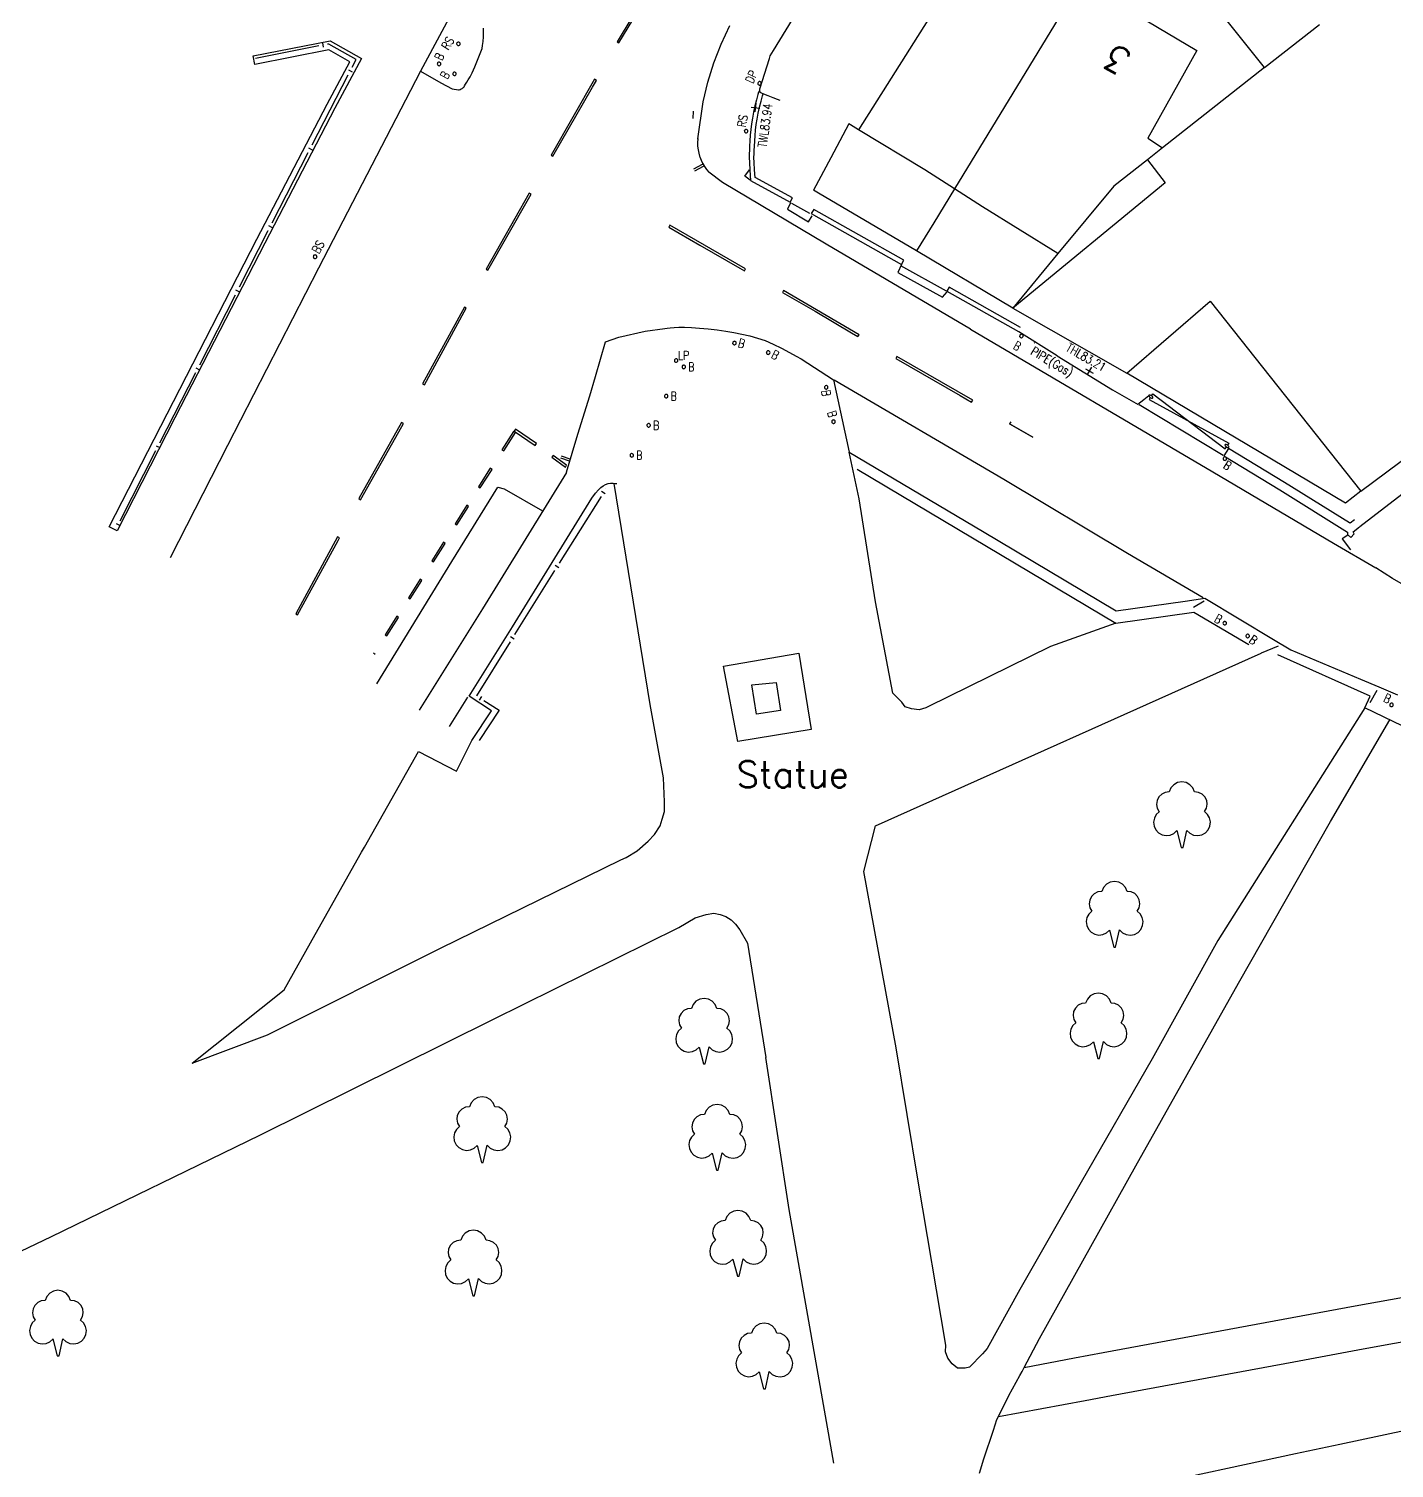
# Model space of a CAD drawing. Extents: x 427500 to 429848, y 434500 to 436505.
# Drawn here: x 428900.7 to 428963.1, y 435361.1 to 435426.9 of the extents above; entities that cross this region are included whole.
import ezdxf

# ---------------------------------------------------------------- set-up
doc = ezdxf.new("R2010")
doc.units = 0
doc.layers.get('0').update_dxf_attribs({"color": 222})
doc.layers.add('LPTIP_Ex_Base', color=8, linetype='Continuous')
doc.styles.add('MtXpl_Romans', font='romans__.ttf')
doc.styles.get("Standard").update_dxf_attribs({"font": 'romans.shx'})

# ---------------------------------------------------------------- blocks, each defined once
blk = doc.blocks.new('MH_LINE')
at = {"color": 0, "linetype": 'ByBlock', "flags": 128}
blk.add_lwpolyline([(-0.5, 0), (0.5, 0)], dxfattribs=at)
blk = doc.blocks.new('FENCE_UP')
at = {"color": 0, "linetype": 'ByBlock', "flags": 128}
blk.add_lwpolyline([(0, 0.5), (0, -0.5)], dxfattribs=at)
blk = doc.blocks.new('GATE')
at = {"color": 0, "linetype": 'ByBlock', "flags": 128}
for points in [[(-0.450902, 0), (-0.451904, 0.007014), (-0.455912, 0.014028), (-0.460922, 0.019038), (-0.467936, 0.023046), (-0.475952, 0.024048), (-0.482966, 0.023046), (-0.48998, 0.019038), (-0.49499, 0.014028), (-0.498998, 0.007014), (-0.5, 0), (-0.498998, -0.007014), (-0.49499, -0.014028), (-0.48998, -0.019038), (-0.482966, -0.023046), (-0.475952, -0.024048), (-0.467936, -0.023046), (-0.460922, -0.019038), (-0.455912, -0.014028), (-0.451904, -0.007014)], [(-0.475952, 0.024048), (-0.475952, 0.078156), (0.475952, -0.078156), (0.475952, -0.024048)], [(-0.475952, -0.024048), (-0.475952, -0.078156), (0.475952, 0.078156), (0.475952, 0.024048)], [(-0.450902, 0), (-0.451904, -0.007014)], [(0.5, 0), (0.498998, 0.007014), (0.49499, 0.014028), (0.48998, 0.019038), (0.482966, 0.023046), (0.475952, 0.024048), (0.467936, 0.023046), (0.460922, 0.019038), (0.455912, 0.014028), (0.451904, 0.007014), (0.450902, 0), (0.451904, -0.007014), (0.455912, -0.014028), (0.460922, -0.019038), (0.467936, -0.023046), (0.475952, -0.024048), (0.482966, -0.023046), (0.48998, -0.019038), (0.49499, -0.014028), (0.498998, -0.007014)], [(0.5, 0), (0.498998, -0.007014)]]:
    blk.add_lwpolyline(points, dxfattribs=at)
blk = doc.blocks.new('CIRCL')
at = {"color": 0, "linetype": 'ByBlock', "flags": 128}
for points in [[(0.5, 0), (0.475, 0.154), (0.404, 0.293), (0.293, 0.404), (0.154, 0.475), (0, 0.5), (-0.154, 0.475), (-0.293, 0.404), (-0.404, 0.293), (-0.475, 0.154), (-0.5, 0), (-0.475, -0.154), (-0.404, -0.293), (-0.293, -0.404), (-0.154, -0.475), (0, -0.5), (0.154, -0.475), (0.293, -0.404), (0.404, -0.293), (0.475, -0.154)], [(0.5, 0), (0.475, -0.154)]]:
    blk.add_lwpolyline(points, dxfattribs=at)
blk = doc.blocks.new('CROSS_1')
at = {"color": 0, "linetype": 'ByBlock', "flags": 128}
for points in [[(-0.5, 0.5), (0.5, -0.5)], [(0.5, 0.5), (-0.5, -0.5)]]:
    blk.add_lwpolyline(points, dxfattribs=at)
blk = doc.blocks.new('SPOT')
at = {"color": 0, "linetype": 'ByBlock', "flags": 128}
for points in [[(-0.5, 0), (0.5, 0)], [(0, 0.5), (0, -0.5)]]:
    blk.add_lwpolyline(points, dxfattribs=at)

msp = doc.modelspace()

# ---------------------------------------------------------------- linework, layer by layer
at = {"layer": 'LPTIP_Ex_Base', "color": 251, "true_color": 0x636466}
for p, q in [((428944.51, 435431.61), (428938.62, 435422.28)), ((428957.185, 435425.122), (428953.797, 435429.377)), ((428948.79, 435429.06), (428943.006, 435419.58)), ((428948.79, 435429.06), (428954.1, 435425.9)), ((428957.185, 435425.122), (428959.7, 435427.1)), ((428954.1, 435425.9), (428951.85, 435421.9)), ((428957.185, 435425.122), (428952.53, 435421.46)), ((428931.06, 435423.13), (428931.05, 435422.8)), ((428938.176, 435422.548), (428937.35, 435421)), ((428938.25, 435422.5), (428938.176, 435422.548)), ((428938.62, 435422.28), (428938.25, 435422.5)), ((428941.65, 435420.45), (428938.62, 435422.28)), ((428951.85, 435421.9), (428952.53, 435421.46)), ((428952.53, 435421.46), (428951.84, 435420.91)), ((428937.35, 435421), (428936.56, 435419.52)), ((428951.84, 435420.91), (428950.3, 435419.7)), ((428951.84, 435420.91), (428952.65, 435419.85)), ((428943.006, 435419.58), (428941.65, 435420.45)), ((428936.79, 435419.38), (428936.56, 435419.52)), ((428941.27, 435416.74), (428936.79, 435419.38)), ((428943.006, 435419.58), (428942.06, 435418.03)), ((428944.3, 435418.75), (428943.006, 435419.58)), ((428952.65, 435419.85), (428945.68, 435414.13)), ((428950.3, 435419.7), (428947.73, 435416.63)), ((428947.73, 435416.63), (428944.3, 435418.75)), ((428942.06, 435418.03), (428941.27, 435416.74)), ((428945.68, 435414.13), (428941.27, 435416.74)), ((428947.73, 435416.63), (428945.68, 435414.13)), ((428945.68, 435414.13), (428950.9, 435411.15)), ((428950.9, 435411.15), (428954.7, 435414.45)), ((428954.7, 435414.45), (428961.6, 435405.75)), ((428961.6, 435405.75), (428970, 435412.05)), ((428960.9, 435405.2), (428950.9, 435411.15)), ((428938.65, 435405.4), (428938.196, 435407.545)), ((428929.1, 435396), (428927.448, 435406.109)), ((428927.448, 435406.109), (428927.448, 435406.109)), ((428961.6, 435405.75), (428960.9, 435405.2)), ((428939.4, 435400.7), (428938.65, 435405.4)), ((428940.19, 435396.51), (428939.4, 435400.7)), ((428950.385, 435399.716), (428947.4, 435398.65)), ((428932.45, 435397.75), (428935.9, 435398.35)), ((428935.9, 435398.35), (428936.45, 435394.85)), ((428939.4, 435390.45), (428957.041, 435398.342)), ((428947.4, 435398.65), (428941.8, 435395.9)), ((428957.041, 435398.342), (428957.041, 435398.342)), ((428933.1, 435394.3), (428932.45, 435397.75)), ((428933.75, 435396.9), (428934.85, 435397)), ((428933.95, 435395.55), (428933.75, 435396.9)), ((428934.85, 435397), (428935.05, 435395.73)), ((428940.6, 435396.1), (428940.19, 435396.51)), ((428929.7, 435392.65), (428929.1, 435396)), ((428929.1, 435396), (428929.1, 435396)), ((428935.05, 435395.73), (428933.95, 435395.55)), ((428940.75, 435395.9), (428940.6, 435396.1)), ((428941.05, 435395.8), (428940.75, 435395.9)), ((428941.4, 435395.75), (428941.05, 435395.8)), ((428941.7, 435395.85), (428941.4, 435395.75)), ((428941.8, 435395.9), (428941.7, 435395.85)), ((428961.784, 435395.847), (428955.05, 435385.2)), ((428961.784, 435395.847), (428961.784, 435395.847)), ((428960.2, 435390.65), (428962.915, 435395.304)), ((428962.915, 435395.304), (428962.915, 435395.304)), ((428920.239, 435392.948), (428920.943, 435394.354)), ((428920.943, 435394.354), (428920.943, 435394.354)), ((428920.943, 435394.354), (428920.943, 435394.354)), ((428920.943, 435394.354), (428920.943, 435394.354)), ((428920.943, 435394.354), (428920.943, 435394.354)), ((428936.45, 435394.85), (428933.1, 435394.3)), ((428916.03, 435389.48), (428918.5, 435393.85)), ((428918.5, 435393.85), (428920.239, 435392.948)), ((428929.75, 435391.55), (428929.7, 435392.65)), ((428929.65, 435390.75), (428929.75, 435391.1)), ((428929.75, 435391.1), (428929.75, 435391.55)), ((428929.3, 435390.05), (428929.55, 435390.45)), ((428929.55, 435390.45), (428929.65, 435390.75)), ((428938.87, 435388.36), (428939.4, 435390.45)), ((428956, 435383.25), (428960.2, 435390.65)), ((428928.5, 435389.3), (428929, 435389.75)), ((428929, 435389.75), (428929.3, 435390.05)), ((428913.78, 435385.48), (428915.9, 435389.25)), ((428915.9, 435389.25), (428916.03, 435389.48)), ((428927.75, 435388.9), (428928, 435389)), ((428928, 435389), (428928.5, 435389.3)), ((428919.5, 435384.85), (428927.75, 435388.9)), ((428940.35, 435380.3), (428938.87, 435388.36)), ((428931.15, 435386.25), (428931.65, 435386.4)), ((428931.65, 435386.4), (428932, 435386.45)), ((428932, 435386.45), (428932.3, 435386.4)), ((428932.3, 435386.4), (428932.55, 435386.3)), ((428921.9, 435381.6), (428930.4, 435385.8)), ((428930.4, 435385.8), (428931.15, 435386.25)), ((428932.55, 435386.3), (428932.8, 435386.15)), ((428932.8, 435386.15), (428933, 435385.95)), ((428933, 435385.95), (428933.2, 435385.7)), ((428933.2, 435385.7), (428933.55, 435385.08)), ((428912.35, 435382.95), (428913.78, 435385.48)), ((428933.55, 435385.08), (428934.38, 435379.85)), ((428955.05, 435385.2), (428952.05, 435379.8)), ((428911.6, 435380.9), (428919.5, 435384.85)), ((428951.3, 435374.9), (428956, 435383.25)), ((428908.15, 435379.6), (428912.35, 435382.95)), ((428911.25, 435376.3), (428921.9, 435381.6)), ((428908.15, 435379.6), (428911.6, 435380.9)), ((428935.45, 435372.9), (428934.38, 435379.85)), ((428941.35, 435374.2), (428940.35, 435380.3)), ((428952.05, 435379.8), (428948.8, 435374.15)), ((428901.713, 435371.671), (428911.25, 435376.3)), ((428949.25, 435371.22), (428951.3, 435374.9)), ((428942.62, 435366.7), (428941.35, 435374.2)), ((428948.8, 435374.15), (428946, 435369.25)), ((428937.5, 435361.3), (428935.45, 435372.9)), ((428900.317, 435370.994), (428901.713, 435371.671)), ((428947.7, 435368.45), (428949.25, 435371.22)), ((428961.334, 435368.502), (428977.071, 435371.356)), ((428946, 435369.25), (428944.5, 435366.55)), ((428961.696, 435366.534), (428977.407, 435369.384)), ((428946.9, 435367), (428947.7, 435368.45)), ((428949.816, 435366.361), (428961.334, 435368.502)), ((428942.6, 435366.4), (428942.62, 435366.7)), ((428946.2, 435365.688), (428946.9, 435367)), ((428942.7, 435366.1), (428942.6, 435366.4)), ((428942.9, 435365.85), (428942.7, 435366.1)), ((428944.3, 435366.3), (428943.7, 435365.7)), ((428944.5, 435366.55), (428944.3, 435366.3)), ((428946.2, 435365.688), (428948.5, 435366.116)), ((428948.5, 435366.116), (428949.816, 435366.361)), ((428950.185, 435364.394), (428958.536, 435365.947)), ((428958.536, 435365.947), (428961.696, 435366.534)), ((428943.15, 435365.65), (428942.9, 435365.85)), ((428943.5, 435365.65), (428943.15, 435365.65)), ((428943.7, 435365.7), (428943.5, 435365.65)), ((428945.5, 435364.4), (428945.996, 435365.31)), ((428945.996, 435365.31), (428946.1, 435365.5)), ((428946.1, 435365.5), (428946.2, 435365.688)), ((428945.017, 435363.434), (428945.5, 435364.4)), ((428945.017, 435363.434), (428948.988, 435364.172)), ((428948.988, 435364.172), (428950.185, 435364.394)), ((428960.635, 435362.175), (428971.5, 435364.5)), ((428944.95, 435363.3), (428945.017, 435363.434)), ((428944.35, 435361.5), (428944.79, 435362.82)), ((428944.79, 435362.82), (428944.95, 435363.3)), ((428958.609, 435361.742), (428960.635, 435362.175)), ((428944.15, 435360.85), (428944.35, 435361.5)), ((428951.4, 435360.2), (428958.609, 435361.742))]:
    msp.add_line(p, q, dxfattribs=at)
at = {"layer": 'LPTIP_Ex_Base', "color": 251, "true_color": 0x636466, "flags": 128}
for points in [[(428935.046, 435423.618), (428934.911, 435423.671), (428934.713, 435423.749), (428934.493, 435423.835), (428934.293, 435423.916), (428934.154, 435423.975), (428934.089, 435424.009), (428934.071, 435424.026), (428934.08, 435424.034), (428934.098, 435424.041), (428934.105, 435424.054), (428934.103, 435424.075), (428934.103, 435424.099), (428934.106, 435424.122), (428934.109, 435424.143), (428934.11, 435424.159), (428934.546, 435425.539), (428934.589, 435425.669), (428934.737, 435425.901), (428938.326, 435431.793), (428938.383, 435431.759), (428939.574, 435433.664), (428940.69, 435432.933)], [(428918.161, 435429.592), (428918.289, 435429.591), (428918.47, 435429.592), (428918.68, 435429.59), (428918.895, 435429.58), (428919.089, 435429.557), (428919.262, 435429.521), (428919.431, 435429.475), (428919.597, 435429.419), (428919.758, 435429.355), (428919.915, 435429.283), (428920.643, 435428.799), (428918.593, 435424.962), (428918.137, 435424.081), (428913.923, 435415.95), (428909.766, 435407.838), (428907.141, 435402.711)], [(428927.581, 435426.304), (428927.667, 435426.253), (428929.576, 435429.422), (428929.731, 435429.679), (428929.646, 435429.731), (428927.581, 435426.304)], [(428918.599, 435424.96), (428919.523, 435424.435), (428920.038, 435424.16), (428920.323, 435424.105), (428920.358, 435424.115), (428920.402, 435424.13), (428920.45, 435424.148), (428920.496, 435424.171), (428920.535, 435424.196), (428920.559, 435424.216), (428920.574, 435424.23), (428920.588, 435424.252), (428920.611, 435424.294), (428920.654, 435424.369), (428920.712, 435424.461), (428920.779, 435424.563), (428920.861, 435424.696), (428920.961, 435424.885), (428921.084, 435425.152), (428921.419, 435425.998), (428921.434, 435426.137), (428921.452, 435426.324), (428921.468, 435426.534), (428921.476, 435426.745), (428921.471, 435426.932)], [(428931.271, 435421.861), (428931.513, 435423.562), (428931.734, 435424.451), (428932.011, 435425.337), (428932.344, 435426.192), (428932.735, 435427.044)], [(428913.948, 435426.117), (428911.052, 435425.538)], [(428915.472, 435425.148), (428915.653, 435425.5), (428914.394, 435426.199), (428914.34, 435426.196), (428914.34, 435426.196)], [(428913.644, 435421.591), (428915.29, 435424.793)], [(428924.56, 435421.12), (428924.646, 435421.07), (428926.451, 435424.234), (428926.635, 435424.54), (428926.549, 435424.591), (428924.56, 435421.12)], [(428934.048, 435424.002), (428934.02, 435423.887), (428933.958, 435423.649), (428933.888, 435423.371), (428933.82, 435423.08), (428933.767, 435422.807), (428933.729, 435422.55), (428933.698, 435422.291), (428933.674, 435422.033), (428933.656, 435421.78), (428933.643, 435421.539), (428933.632, 435421.342), (428933.624, 435421.184), (428933.623, 435421.014), (428933.63, 435420.783), (428933.649, 435420.438), (428933.686, 435419.969), (428935.502, 435418.972), (428935.608, 435419.165)], [(428935.608, 435419.165), (428933.896, 435420.104), (428933.868, 435420.453), (428933.85, 435420.792), (428933.843, 435421.017), (428933.844, 435421.178), (428933.852, 435421.33), (428933.862, 435421.526), (428933.876, 435421.766), (428933.894, 435422.015), (428933.917, 435422.268), (428933.947, 435422.521), (428933.984, 435422.77), (428934.035, 435423.034), (428934.101, 435423.319), (428934.171, 435423.595), (428934.233, 435423.832), (428934.258, 435423.931)], [(428911.815, 435418.033), (428913.461, 435421.235)], [(428931.271, 435421.861), (428931.262, 435421.697), (428931.266, 435421.533), (428931.284, 435421.369), (428931.316, 435421.208), (428931.355, 435421.07), (428931.361, 435421.049), (428931.42, 435420.895), (428931.491, 435420.747), (428931.574, 435420.605), (428931.668, 435420.47), (428931.774, 435420.344)], [(428931.092, 435420.498), (428931.493, 435420.702), (428931.493, 435420.702)], [(428931.138, 435420.409), (428931.538, 435420.613), (428931.538, 435420.613)], [(428943.742, 435413.157), (428937.146, 435417.055), (428932.408, 435419.877), (428931.774, 435420.344)], [(428933.672, 435419.981), (428933.428, 435420.161), (428933.64, 435420.447)], [(428921.588, 435415.907), (428921.675, 435415.858), (428923.534, 435419.12), (428923.656, 435419.333), (428923.569, 435419.383), (428921.588, 435415.907)], [(428935.512, 435418.944), (428935.369, 435418.644), (428936.335, 435418.071), (428936.51, 435418.346)], [(428936.397, 435418.451), (428935.567, 435418.917)], [(428910.313, 435415.093), (428911.632, 435417.678), (428911.632, 435417.678)], [(428929.993, 435417.918), (428929.942, 435417.832), (428931.362, 435417.005), (428933.196, 435415.958), (428933.409, 435415.836), (428933.459, 435415.922), (428929.993, 435417.918)], [(428940.582, 435416.12), (428940.421, 435415.76), (428942.47, 435414.625), (428942.683, 435414.877)], [(428942.652, 435414.901), (428940.562, 435416.066)], [(428908.495, 435411.531), (428910.132, 435414.737)], [(428935.193, 435414.926), (428935.143, 435414.839), (428936.638, 435413.98), (428938.309, 435412.991), (428938.598, 435412.824), (428938.648, 435412.911), (428935.193, 435414.926)], [(428946.036, 435413.24), (428942.774, 435415.09), (428942.666, 435414.899), (428945.941, 435413.052)], [(428918.682, 435410.657), (428918.77, 435410.61), (428920.59, 435413.954), (428920.685, 435414.12), (428920.598, 435414.17), (428918.682, 435410.657)], [(428980.703, 435408.963), (428980.133, 435409.706), (428977.249, 435413.46), (428970.271, 435408.277), (428965.236, 435404.535), (428968.248, 435400.581), (428968.146, 435400.485), (428968.012, 435400.371), (428967.93, 435400.303), (428967.863, 435400.262), (428967.778, 435400.232), (428967.641, 435400.196), (428967.437, 435400.146), (428967.188, 435400.094), (428966.917, 435400.05), (428966.645, 435400.026), (428966.395, 435400.032), (428966.152, 435400.083), (428965.902, 435400.172), (428965.666, 435400.277), (428965.462, 435400.375), (428965.313, 435400.443), (428963.048, 435401.764), (428962.274, 435402.247)], [(428926.331, 435410.122), (428926.595, 435411.004), (428927.059, 435412.586), (428927.662, 435412.802), (428928.866, 435413.072), (428929.765, 435413.196)], [(428929.765, 435413.196), (428929.871, 435413.207), (428930.012, 435413.226), (428930.19, 435413.244), (428930.406, 435413.255), (428930.664, 435413.252), (428930.979, 435413.236), (428931.35, 435413.21), (428931.752, 435413.174), (428932.16, 435413.129), (428932.548, 435413.073), (428932.917, 435413.009), (428933.286, 435412.937), (428933.65, 435412.854), (428934.008, 435412.756), (428934.358, 435412.639), (428934.721, 435412.484), (428935.099, 435412.294), (428935.46, 435412.097), (428935.768, 435411.923), (428935.993, 435411.799), (428937.475, 435410.843), (428938.196, 435407.545), (428944.291, 435403.923), (428950.411, 435400.288), (428953.56, 435400.732), (428954.457, 435400.869)], [(428943.742, 435413.157), (428954.824, 435406.646), (428960.346, 435403.379), (428962.274, 435402.247)], [(428947.706, 435411.951), (428945.95, 435413.045)], [(428940.38, 435411.911), (428940.33, 435411.824), (428943.27, 435410.128), (428943.796, 435409.827), (428943.846, 435409.914), (428940.38, 435411.911)], [(428947.711, 435411.947), (428950.242, 435410.395), (428951.414, 435409.714)], [(428906.677, 435407.968), (428908.313, 435411.174)], [(428954.381, 435400.875), (428950.921, 435402.909), (428945.261, 435406.294), (428937.513, 435410.833)], [(428970.734, 435411.02), (428965.247, 435406.975), (428961.551, 435404.117)], [(428925.272, 435406.62), (428925.788, 435408.364), (428926.331, 435410.122)], [(428951.401, 435409.728), (428951.672, 435409.951), (428951.901, 435410.132)], [(428955.299, 435407.382), (428951.459, 435409.704)], [(428915.768, 435405.414), (428915.855, 435405.365), (428917.734, 435408.705), (428917.814, 435408.853), (428917.726, 435408.901), (428915.768, 435405.414)], [(428945.582, 435408.92), (428945.532, 435408.834), (428946.6, 435408.223), (428945.532, 435408.834)], [(428922.936, 435408.437), (428922.852, 435408.491), (428922.315, 435407.647), (428922.4, 435407.593), (428922.936, 435408.437)], [(428904.858, 435404.405), (428906.495, 435407.611)], [(428961.068, 435404.301), (428958.103, 435406.153), (428955.536, 435407.712), (428955.328, 435407.37), (428957.893, 435405.812), (428960.988, 435403.876), (428960.984, 435403.78), (428961.131, 435403.637), (428961.287, 435403.804), (428961.247, 435403.896)], [(428921.863, 435406.75), (428921.778, 435406.803), (428921.364, 435406.152), (428921.242, 435405.959), (428921.327, 435405.906), (428921.863, 435406.75)], [(428924.994, 435407.278), (428925.395, 435407.137), (428925.395, 435407.137)], [(428925.027, 435407.372), (428925.428, 435407.231), (428925.428, 435407.231)], [(428918.545, 435395.745), (428921.44, 435400.381), (428925.291, 435406.608)], [(428920.943, 435394.354), (428921.832, 435395.707), (428920.821, 435396.379), (428922.801, 435399.548), (428926.425, 435405.432), (428926.596, 435405.663), (428926.73, 435405.818), (428926.84, 435405.921), (428926.942, 435405.994), (428927.049, 435406.057), (428927.167, 435406.104), (428927.287, 435406.118), (428927.4, 435406.114), (428927.495, 435406.103), (428927.564, 435406.1)], [(428916.601, 435396.943), (428920.03, 435402.543), (428922.126, 435405.937), (428922.422, 435405.863), (428924.166, 435404.851)], [(428926.851, 435405.516), (428924.939, 435402.465)], [(428927.063, 435405.855), (428927.063, 435405.855)], [(428920.793, 435405.06), (428920.709, 435405.113), (428920.175, 435404.267), (428920.26, 435404.214), (428920.793, 435405.06)], [(428961.101, 435404.295), (428961.068, 435404.301)], [(428961.303, 435404.441), (428961.101, 435404.295)], [(428961.247, 435403.896), (428961.54, 435404.118)], [(428904.676, 435404.049), (428904.676, 435404.049)], [(428912.886, 435400.15), (428912.974, 435400.102), (428914.827, 435403.501), (428914.889, 435403.614), (428914.801, 435403.662), (428912.886, 435400.15)], [(428961.002, 435403.744), (428960.742, 435403.578), (428961.121, 435403.075)], [(428919.726, 435403.368), (428919.642, 435403.421), (428919.108, 435402.576), (428919.193, 435402.522), (428919.726, 435403.368)], [(428918.66, 435401.676), (428918.575, 435401.73), (428918.042, 435400.884), (428918.126, 435400.831), (428918.66, 435401.676)], [(428924.727, 435402.126), (428922.896, 435399.205), (428922.896, 435399.205)], [(428954.457, 435400.869), (428957.597, 435398.97)], [(428954.432, 435400.721), (428953.936, 435400.44)], [(428917.593, 435399.985), (428917.508, 435400.038), (428916.975, 435399.192), (428917.059, 435399.139), (428917.593, 435399.985)], [(428922.686, 435398.865), (428921.153, 435396.389), (428921.153, 435396.389)], [(428957.597, 435398.97), (428958.396, 435398.504), (428961.573, 435397.155), (428962.418, 435396.801)], [(428916.526, 435398.293), (428916.441, 435398.346), (428916.441, 435398.346)], [(428957.808, 435398.66), (428957.041, 435398.342)], [(428919.919, 435394.996), (428920.758, 435396.337)], [(428964.373, 435394.603), (428961.784, 435395.847), (428962.025, 435396.378)], [(428962.027, 435396.088), (428962.339, 435396.651)], [(428962.418, 435396.801), (428963.271, 435396.448)], [(428921.492, 435396.176), (428922.195, 435395.735), (428921.281, 435394.351)]]:
    msp.add_lwpolyline(points, dxfattribs=at)
for points in [[(428910.944, 435425.661), (428914.464, 435426.35), (428915.893, 435425.545), (428914.676, 435423.271), (428911.47, 435417.093), (428907.358, 435409.111), (428904.716, 435403.94), (428904.36, 435404.122), (428907.002, 435409.293), (428911.115, 435417.276), (428914.322, 435423.458), (428915.356, 435425.389), (428914.396, 435425.93), (428911.02, 435425.268)], [(428940.589, 435416.12), (428940.697, 435416.312), (428936.572, 435418.641), (428936.464, 435418.45)], [(428923.837, 435407.846), (428923.894, 435407.929), (428922.936, 435408.585), (428922.88, 435408.502)], [(428925.217, 435406.859), (428925.276, 435406.94), (428924.657, 435407.392), (428924.598, 435407.311)]]:
    msp.add_lwpolyline(points, close=True, dxfattribs=at)
at = {"layer": 'LPTIP_Ex_Base', "color": 251, "true_color": 0x636466}
for points in [[(428952.376, 435391.097), (428952.24, 435390.969), (428952.151, 435390.806), (428952.116, 435390.623), (428952.138, 435390.439), (428952.217, 435390.27), (428952.344, 435390.134), (428952.506, 435390.043), (428952.689, 435390.007), (428952.874, 435390.028), (428953.043, 435390.106), (428953.18, 435390.232), (428953.181, 435390.235), (428953.382, 435389.461), (428953.462, 435389.461), (428953.643, 435390.244), (428953.643, 435390.244), (428953.779, 435390.113), (428953.949, 435390.031), (428954.135, 435390.007), (428954.32, 435390.041), (428954.486, 435390.131), (428954.614, 435390.269), (428954.694, 435390.439), (428954.717, 435390.626), (428954.68, 435390.811), (428954.588, 435390.975), (428954.449, 435391.102), (428954.537, 435391.259), (428954.569, 435391.436), (428954.544, 435391.615), (428954.462, 435391.775), (428954.333, 435391.901), (428954.17, 435391.979), (428953.991, 435392), (428953.991, 435392), (428953.914, 435392.184), (428953.781, 435392.331), (428953.606, 435392.427), (428953.41, 435392.461), (428953.214, 435392.427), (428953.039, 435392.331), (428952.906, 435392.184), (428952.829, 435392), (428952.649, 435391.978), (428952.486, 435391.9), (428952.357, 435391.773), (428952.275, 435391.611), (428952.251, 435391.431), (428952.286, 435391.254), (428952.376, 435391.097)], [(428949.295, 435386.545), (428949.159, 435386.417), (428949.07, 435386.254), (428949.035, 435386.071), (428949.057, 435385.887), (428949.136, 435385.718), (428949.263, 435385.582), (428949.425, 435385.491), (428949.608, 435385.455), (428949.793, 435385.476), (428949.962, 435385.554), (428950.099, 435385.68), (428950.1, 435385.683), (428950.301, 435384.909), (428950.381, 435384.909), (428950.562, 435385.692), (428950.562, 435385.692), (428950.698, 435385.561), (428950.868, 435385.479), (428951.054, 435385.455), (428951.239, 435385.489), (428951.405, 435385.579), (428951.533, 435385.717), (428951.613, 435385.887), (428951.636, 435386.074), (428951.599, 435386.259), (428951.507, 435386.423), (428951.368, 435386.55), (428951.456, 435386.707), (428951.488, 435386.884), (428951.463, 435387.063), (428951.381, 435387.223), (428951.252, 435387.349), (428951.089, 435387.427), (428950.91, 435387.448), (428950.91, 435387.448), (428950.833, 435387.632), (428950.7, 435387.779), (428950.525, 435387.875), (428950.329, 435387.909), (428950.133, 435387.875), (428949.958, 435387.779), (428949.825, 435387.632), (428949.748, 435387.448), (428949.568, 435387.426), (428949.405, 435387.348), (428949.276, 435387.221), (428949.194, 435387.059), (428949.17, 435386.879), (428949.205, 435386.702), (428949.295, 435386.545)], [(428930.526, 435381.197), (428930.39, 435381.069), (428930.301, 435380.906), (428930.266, 435380.723), (428930.288, 435380.539), (428930.367, 435380.37), (428930.494, 435380.234), (428930.656, 435380.143), (428930.839, 435380.107), (428931.024, 435380.128), (428931.193, 435380.206), (428931.33, 435380.332), (428931.331, 435380.335), (428931.532, 435379.561), (428931.612, 435379.561), (428931.793, 435380.344), (428931.793, 435380.344), (428931.929, 435380.213), (428932.099, 435380.131), (428932.285, 435380.107), (428932.47, 435380.141), (428932.636, 435380.231), (428932.764, 435380.369), (428932.844, 435380.539), (428932.867, 435380.726), (428932.83, 435380.911), (428932.738, 435381.075), (428932.599, 435381.202), (428932.687, 435381.359), (428932.719, 435381.536), (428932.694, 435381.715), (428932.612, 435381.875), (428932.483, 435382.001), (428932.32, 435382.079), (428932.141, 435382.1), (428932.141, 435382.1), (428932.064, 435382.284), (428931.931, 435382.431), (428931.756, 435382.527), (428931.56, 435382.561), (428931.364, 435382.527), (428931.189, 435382.431), (428931.056, 435382.284), (428930.979, 435382.1), (428930.799, 435382.078), (428930.636, 435382), (428930.507, 435381.873), (428930.425, 435381.711), (428930.401, 435381.531), (428930.436, 435381.354), (428930.526, 435381.197)], [(428948.557, 435381.442), (428948.421, 435381.314), (428948.332, 435381.151), (428948.297, 435380.968), (428948.319, 435380.784), (428948.398, 435380.615), (428948.525, 435380.479), (428948.687, 435380.388), (428948.87, 435380.352), (428949.055, 435380.373), (428949.224, 435380.451), (428949.361, 435380.577), (428949.362, 435380.58), (428949.563, 435379.806), (428949.643, 435379.806), (428949.824, 435380.589), (428949.824, 435380.589), (428949.96, 435380.458), (428950.13, 435380.376), (428950.316, 435380.352), (428950.501, 435380.386), (428950.667, 435380.476), (428950.795, 435380.614), (428950.875, 435380.784), (428950.898, 435380.971), (428950.861, 435381.156), (428950.769, 435381.32), (428950.63, 435381.447), (428950.718, 435381.604), (428950.75, 435381.781), (428950.725, 435381.96), (428950.643, 435382.12), (428950.514, 435382.246), (428950.351, 435382.324), (428950.172, 435382.345), (428950.172, 435382.345), (428950.095, 435382.529), (428949.962, 435382.676), (428949.787, 435382.772), (428949.591, 435382.806), (428949.395, 435382.772), (428949.22, 435382.676), (428949.087, 435382.529), (428949.01, 435382.345), (428948.83, 435382.323), (428948.667, 435382.245), (428948.538, 435382.118), (428948.456, 435381.956), (428948.432, 435381.776), (428948.467, 435381.599), (428948.557, 435381.442)], [(428920.376, 435376.697), (428920.24, 435376.569), (428920.151, 435376.406), (428920.116, 435376.223), (428920.138, 435376.039), (428920.217, 435375.87), (428920.344, 435375.734), (428920.506, 435375.643), (428920.689, 435375.607), (428920.874, 435375.628), (428921.043, 435375.706), (428921.18, 435375.832), (428921.181, 435375.835), (428921.382, 435375.061), (428921.462, 435375.061), (428921.643, 435375.844), (428921.643, 435375.844), (428921.779, 435375.713), (428921.949, 435375.631), (428922.135, 435375.607), (428922.32, 435375.641), (428922.486, 435375.731), (428922.614, 435375.869), (428922.694, 435376.039), (428922.717, 435376.226), (428922.68, 435376.411), (428922.588, 435376.575), (428922.449, 435376.702), (428922.537, 435376.859), (428922.569, 435377.036), (428922.544, 435377.215), (428922.462, 435377.375), (428922.333, 435377.501), (428922.17, 435377.579), (428921.991, 435377.6), (428921.991, 435377.6), (428921.914, 435377.784), (428921.781, 435377.931), (428921.606, 435378.027), (428921.41, 435378.061), (428921.214, 435378.027), (428921.039, 435377.931), (428920.906, 435377.784), (428920.829, 435377.6), (428920.649, 435377.578), (428920.486, 435377.5), (428920.357, 435377.373), (428920.275, 435377.211), (428920.251, 435377.031), (428920.286, 435376.854), (428920.376, 435376.697)], [(428931.126, 435376.347), (428930.99, 435376.219), (428930.901, 435376.056), (428930.866, 435375.873), (428930.888, 435375.689), (428930.967, 435375.52), (428931.094, 435375.384), (428931.256, 435375.293), (428931.439, 435375.257), (428931.624, 435375.278), (428931.793, 435375.356), (428931.93, 435375.482), (428931.931, 435375.485), (428932.132, 435374.711), (428932.212, 435374.711), (428932.393, 435375.494), (428932.393, 435375.494), (428932.529, 435375.363), (428932.699, 435375.281), (428932.885, 435375.257), (428933.07, 435375.291), (428933.236, 435375.381), (428933.364, 435375.519), (428933.444, 435375.689), (428933.467, 435375.876), (428933.43, 435376.061), (428933.338, 435376.225), (428933.199, 435376.352), (428933.287, 435376.509), (428933.319, 435376.686), (428933.294, 435376.865), (428933.212, 435377.025), (428933.083, 435377.151), (428932.92, 435377.229), (428932.741, 435377.25), (428932.741, 435377.25), (428932.664, 435377.434), (428932.531, 435377.581), (428932.356, 435377.677), (428932.16, 435377.711), (428931.964, 435377.677), (428931.789, 435377.581), (428931.656, 435377.434), (428931.579, 435377.25), (428931.399, 435377.228), (428931.236, 435377.15), (428931.107, 435377.023), (428931.025, 435376.861), (428931.001, 435376.681), (428931.036, 435376.504), (428931.126, 435376.347)], [(428932.076, 435371.497), (428931.94, 435371.369), (428931.851, 435371.206), (428931.816, 435371.023), (428931.838, 435370.839), (428931.917, 435370.67), (428932.044, 435370.534), (428932.206, 435370.443), (428932.389, 435370.407), (428932.574, 435370.428), (428932.743, 435370.506), (428932.88, 435370.632), (428932.881, 435370.635), (428933.082, 435369.861), (428933.162, 435369.861), (428933.343, 435370.644), (428933.343, 435370.644), (428933.479, 435370.513), (428933.649, 435370.431), (428933.835, 435370.407), (428934.02, 435370.441), (428934.186, 435370.531), (428934.314, 435370.669), (428934.394, 435370.839), (428934.417, 435371.026), (428934.38, 435371.211), (428934.288, 435371.375), (428934.149, 435371.502), (428934.237, 435371.659), (428934.269, 435371.836), (428934.244, 435372.015), (428934.162, 435372.175), (428934.033, 435372.301), (428933.87, 435372.379), (428933.691, 435372.4), (428933.691, 435372.4), (428933.614, 435372.584), (428933.481, 435372.731), (428933.306, 435372.827), (428933.11, 435372.861), (428932.914, 435372.827), (428932.739, 435372.731), (428932.606, 435372.584), (428932.529, 435372.4), (428932.349, 435372.378), (428932.186, 435372.3), (428932.057, 435372.173), (428931.975, 435372.011), (428931.951, 435371.831), (428931.986, 435371.654), (428932.076, 435371.497)], [(428919.976, 435370.597), (428919.84, 435370.469), (428919.751, 435370.306), (428919.716, 435370.123), (428919.738, 435369.939), (428919.817, 435369.77), (428919.944, 435369.634), (428920.106, 435369.543), (428920.289, 435369.507), (428920.474, 435369.528), (428920.643, 435369.606), (428920.78, 435369.732), (428920.781, 435369.735), (428920.982, 435368.961), (428921.062, 435368.961), (428921.243, 435369.744), (428921.243, 435369.744), (428921.379, 435369.613), (428921.549, 435369.531), (428921.735, 435369.507), (428921.92, 435369.541), (428922.086, 435369.631), (428922.214, 435369.769), (428922.294, 435369.939), (428922.317, 435370.126), (428922.28, 435370.311), (428922.188, 435370.475), (428922.049, 435370.602), (428922.137, 435370.759), (428922.169, 435370.936), (428922.144, 435371.115), (428922.062, 435371.275), (428921.933, 435371.401), (428921.77, 435371.479), (428921.591, 435371.5), (428921.591, 435371.5), (428921.514, 435371.684), (428921.381, 435371.831), (428921.206, 435371.927), (428921.01, 435371.961), (428920.814, 435371.927), (428920.639, 435371.831), (428920.506, 435371.684), (428920.429, 435371.5), (428920.249, 435371.478), (428920.086, 435371.4), (428919.957, 435371.273), (428919.875, 435371.111), (428919.851, 435370.931), (428919.886, 435370.754), (428919.976, 435370.597)], [(428900.976, 435367.847), (428900.84, 435367.719), (428900.751, 435367.556), (428900.716, 435367.373), (428900.738, 435367.189), (428900.817, 435367.02), (428900.944, 435366.884), (428901.106, 435366.793), (428901.289, 435366.757), (428901.474, 435366.778), (428901.643, 435366.856), (428901.78, 435366.982), (428901.781, 435366.985), (428901.982, 435366.211), (428902.062, 435366.211), (428902.243, 435366.994), (428902.243, 435366.994), (428902.379, 435366.863), (428902.549, 435366.781), (428902.735, 435366.757), (428902.92, 435366.791), (428903.086, 435366.881), (428903.214, 435367.019), (428903.294, 435367.189), (428903.317, 435367.376), (428903.28, 435367.561), (428903.188, 435367.725), (428903.049, 435367.852), (428903.137, 435368.009), (428903.169, 435368.186), (428903.144, 435368.365), (428903.062, 435368.525), (428902.933, 435368.651), (428902.77, 435368.729), (428902.591, 435368.75), (428902.591, 435368.75), (428902.514, 435368.934), (428902.381, 435369.081), (428902.206, 435369.177), (428902.01, 435369.211), (428901.814, 435369.177), (428901.639, 435369.081), (428901.506, 435368.934), (428901.429, 435368.75), (428901.249, 435368.728), (428901.086, 435368.65), (428900.957, 435368.523), (428900.875, 435368.361), (428900.851, 435368.181), (428900.886, 435368.004), (428900.976, 435367.847)], [(428933.276, 435366.347), (428933.14, 435366.219), (428933.051, 435366.056), (428933.016, 435365.873), (428933.038, 435365.689), (428933.117, 435365.52), (428933.244, 435365.384), (428933.406, 435365.293), (428933.589, 435365.257), (428933.774, 435365.278), (428933.943, 435365.356), (428934.08, 435365.482), (428934.081, 435365.485), (428934.282, 435364.711), (428934.362, 435364.711), (428934.543, 435365.494), (428934.543, 435365.494), (428934.679, 435365.363), (428934.849, 435365.281), (428935.035, 435365.257), (428935.22, 435365.291), (428935.386, 435365.381), (428935.514, 435365.519), (428935.594, 435365.689), (428935.617, 435365.876), (428935.58, 435366.061), (428935.488, 435366.225), (428935.349, 435366.352), (428935.437, 435366.509), (428935.469, 435366.686), (428935.444, 435366.865), (428935.362, 435367.025), (428935.233, 435367.151), (428935.07, 435367.229), (428934.891, 435367.25), (428934.891, 435367.25), (428934.814, 435367.434), (428934.681, 435367.581), (428934.506, 435367.677), (428934.31, 435367.711), (428934.114, 435367.677), (428933.939, 435367.581), (428933.806, 435367.434), (428933.729, 435367.25), (428933.549, 435367.228), (428933.386, 435367.15), (428933.257, 435367.023), (428933.175, 435366.861), (428933.151, 435366.681), (428933.186, 435366.504), (428933.276, 435366.347)]]:
    msp.add_lwpolyline(points, dxfattribs=at)
msp.add_point((428931.271, 435421.861), dxfattribs=at)

# ---------------------------------------------------------------- block references
for name, p, xscale, yscale, zscale, rotation in [('FENCE_UP', (428914.144, 435426.156), 0.2, 0.2, 0.2, 191.307034), ('CIRCL', (428920.325, 435426.209), 0.16, 0.16, 0.16, 163.127924), ('CIRCL', (428919.44, 435425.292), 0.16, 0.16, 0.16, 327.3071120000001), ('FENCE_UP', (428915.381, 435424.971), 0.2, 0.2, 0.2, 62.797678), ('CIRCL', (428920.146, 435424.839), 0.16, 0.16, 0.16, 327.3071120000001), ('CIRCL', (428934.096, 435424.404), 0.16, 0.16, 0.16, 61.005796), ('SPOT', (428933.916, 435423.296), 0.4, 0.4, 0.4, 82.509163), ('CIRCL', (428933.481, 435422.219), 0.16, 0.16, 0.16, 163.127924), ('FENCE_UP', (428913.552, 435421.413), 0.2, 0.2, 0.2, 62.797678), ('FENCE_UP', (428911.724, 435417.855), 0.2, 0.2, 0.2, 62.797678), ('FENCE_UP', (428910.223, 435414.915), 0.2, 0.2, 0.2, 62.960658), ('CIRCL', (428946.073, 435412.851), 0.16, 0.16, 0.16, 204.495902), ('CIRCL', (428932.95, 435412.528), 0.16, 0.16, 0.16, 205.272576), ('CIRCL', (428934.495, 435412.092), 0.16, 0.16, 0.16, 164.232732), ('CROSS_1', (428946.663, 435412.543), 0.008, 0.008, 0.008, 56.76614600000001), ('FENCE_UP', (428908.404, 435411.352), 0.2, 0.2, 0.2, 62.960658), ('CIRCL', (428930.281, 435411.73), 0.16, 0.16, 0.16, 68.621505), ('CIRCL', (428930.633, 435411.435), 0.16, 0.16, 0.16, 238.83857), ('SPOT', (428949.183, 435411.257), 0.4, 0.4, 0.4, 330.2202760000001), ('CIRCL', (428929.827, 435410.101), 0.16, 0.16, 0.16, 239.029004), ('CIRCL', (428937.147, 435410.504), 0.16, 0.16, 0.16, 149.085973), ('GATE', (428953.732, 435408.951), 4.358255, 2, 4.358255, 326.984636), ('CIRCL', (428929.026, 435408.767), 0.16, 0.16, 0.16, 240.604203), ('CIRCL', (428937.478, 435408.935), 0.16, 0.16, 0.16, 101.912028), ('FENCE_UP', (428906.586, 435407.79), 0.2, 0.2, 0.2, 62.960658), ('CIRCL', (428928.254, 435407.396), 0.16, 0.16, 0.16, 66.224009), ('MH_LINE', (428944.474, 435403.241), 13.767574, 2, 13.767574, 329.242296), ('CIRCL', (428955.377, 435407.243), 0.16, 0.16, 0.16, 148.920924), ('FENCE_UP', (428926.957, 435405.685), 0.2, 0.2, 0.2, 237.928587), ('FENCE_UP', (428904.767, 435404.227), 0.2, 0.2, 0.2, 62.960658), ('FENCE_UP', (428924.833, 435402.296), 0.2, 0.2, 0.2, 237.928587), ('MH_LINE', (428952.171, 435399.97), 3.597403, 2, 3.597403, 7.982627), ('MH_LINE', (428955.215, 435399.483), 2.923785, 2, 2.923785, 329.743563), ('MH_LINE', (428950.386, 435399.718), 0.004666, 2, 0.004666, 246.907364), ('CIRCL', (428955.369, 435399.72), 0.16, 0.16, 0.16, 89.935388), ('FENCE_UP', (428922.791, 435399.035), 0.2, 0.2, 0.2, 238.239751), ('CIRCL', (428956.42, 435399.131), 0.16, 0.16, 0.16, 150.782323), ('MH_LINE', (428959.911, 435397.323), 4.630084, 2, 4.630084, 155.925822), ('FENCE_UP', (428921.323, 435396.283), 0.2, 0.2, 0.2, 327.881335), ('CIRCL', (428962.995, 435395.982), 0.16, 0.16, 0.16, 154.400938)]:
    msp.add_blockref(name, p, dxfattribs=dict(at, xscale=xscale, yscale=yscale, zscale=zscale, rotation=rotation))
at = {"layer": 'LPTIP_Ex_Base', "color": 251, "true_color": 0x636466, "xscale": 0.16, "yscale": 0.16, "zscale": 0.16}
msp.add_blockref('CIRCL', (428913.768, 435416.478), dxfattribs=at)

# ---------------------------------------------------------------- texts
at = {"layer": 'LPTIP_Ex_Base', "color": 251, "true_color": 0x636466, "width": 0.8}
for s, rotation, p in [('RS', 58.84083, (428919.865, 435425.891)), ('B', 64.65389, (428919.571, 435425.411)), ('B', 60.94528, (428919.813, 435424.556)), ('DP', 66.18139, (428933.794, 435424.361)), ('TWL83.94', 82.50916, (428934.416, 435421.451)), ('RS', 79.85083, (428933.467, 435422.375)), ('BS', 60.67139, (428913.952, 435416.583)), ('B', 345.01834, (428933.086, 435412.357)), ('B', 332.06277, (428934.596, 435411.878)), ('B', 330.20529, (428945.655, 435412.296)), ('PIPE(Gas)', -30.54889, (428946.463, 435412.036)), ('THL83.21', 330.22028, (428948.075, 435412.194)), ('B', 279.21112, (428936.923, 435410.351)), ('B', 285.76721, (428937.182, 435409.365)), ('B', 326.95972, (428955.268, 435406.842)), ('B', 329.78278, (428954.85, 435399.811)), ('B', 325.00806, (428956.447, 435398.87)), ('B', 336.26416, (428962.595, 435396.153))]:
    msp.add_text(s, height=0.4, rotation=rotation, dxfattribs=at).set_placement(p)
at = {"layer": 'LPTIP_Ex_Base', "color": 251, "true_color": 0x636466, "style": 'MtXpl_Romans'}
msp.add_text('3', height=1.2, rotation=150.7, dxfattribs=at).set_placement((428951.199, 435425.757))
at = {"layer": 'LPTIP_Ex_Base', "color": 251, "true_color": 0x636466, "width": 0.8}
for s, p in [('LP', (428930.364, 435411.764)), ('B', (428930.833, 435411.235)), ('B', (428930.027, 435409.901)), ('B', (428929.226, 435408.567)), ('B', (428928.454, 435407.196))]:
    msp.add_text(s, height=0.4, dxfattribs=at).set_placement(p)
at = {"layer": 'LPTIP_Ex_Base', "color": 251, "true_color": 0x636466, "style": 'MtXpl_Romans'}
msp.add_text('Statue', height=1.2, dxfattribs=at).set_placement((428933.044, 435392.201))

doc.saveas('drawing.dxf')
